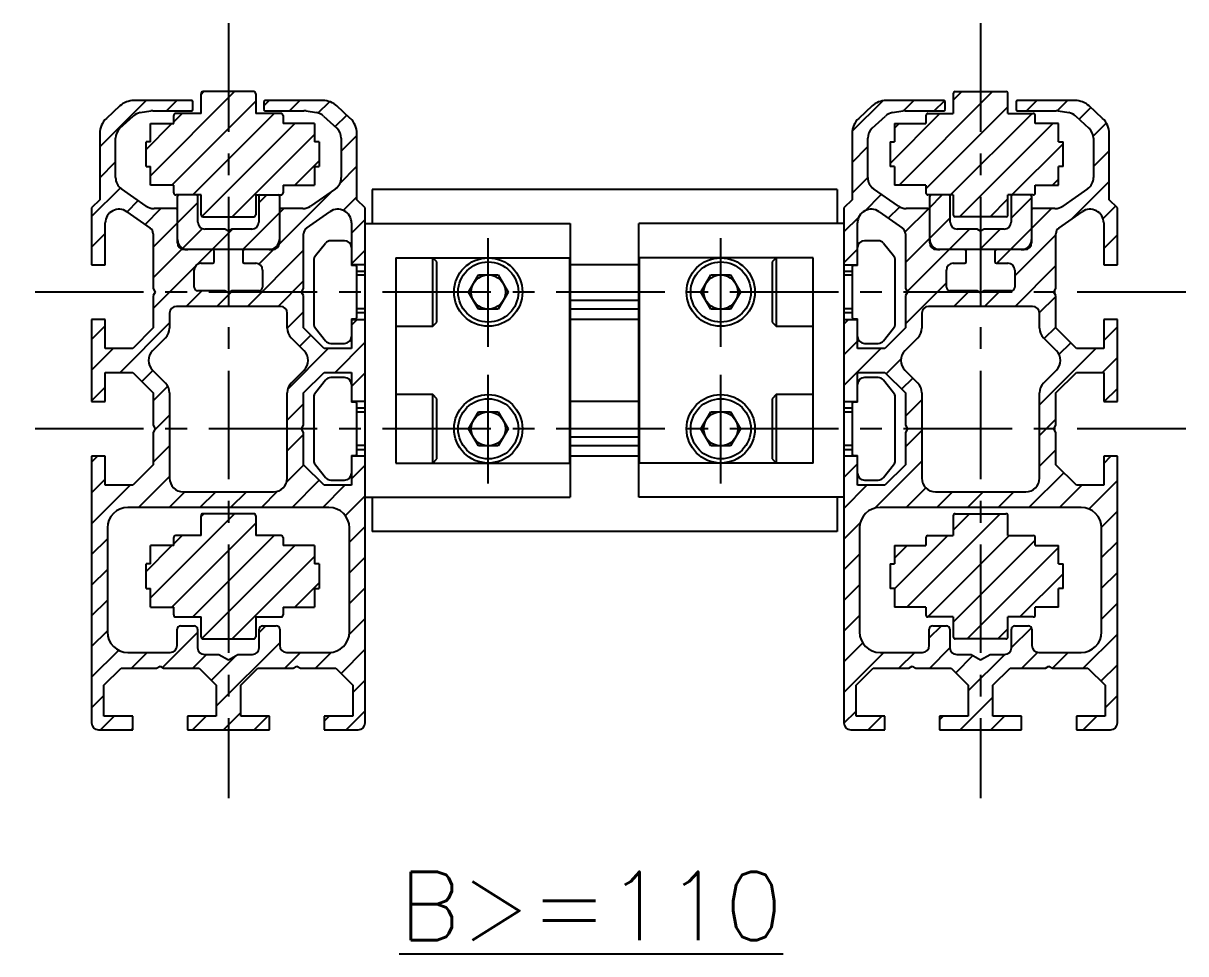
# Model space of a CAD drawing. Extents: x 0 to 4400, y -8 to 1909.
# Drawn here: x 3900.4 to 4070.4, y 101.3 to 237.3 of the extents above; entities that cross this region are included whole.
import ezdxf

# ---------------------------------------------------------------- set-up
doc = ezdxf.new("R2010")
doc.units = 0
doc.header["$LTSCALE"] = 0.5
doc.linetypes.add('CENTER', pattern=[50.8, 31.75, -6.35, 6.35, -6.35])
for name, color, linetype in [('MSM_CENTER', 1, 'CENTER'), ('MSM_CONTINUOUS', 7, 'CONTINUOUS'), ('MSM_NARROW', 5, 'CONTINUOUS'), ('MSM_PART_NUMBER', 7, 'CONTINUOUS')]:
    doc.layers.add(name, color=color, linetype=linetype)
doc.styles.get("Standard").update_dxf_attribs({"font": 'txt.shx', "height": 3, "bigfont": 'bigfont.shx'})

msp = doc.modelspace()

# ---------------------------------------------------------------- linework, layer by layer
at = {"layer": 'MSM_CENTER'}
for p, q in [((3930.39, 237.3), (3930.39, 124)), ((4040.39, 237.3), (4040.39, 124)), ((3968.39, 190), (3968.39, 206)), ((4002.39, 190), (4002.39, 206)), ((4070.39, 198), (3900.39, 198)), ((3968.39, 170), (3968.39, 186)), ((4002.39, 170), (4002.39, 186)), ((4070.39, 178), (3900.39, 178))]:
    msp.add_line(p, q, dxfattribs=at)
at = {"layer": 'MSM_CONTINUOUS'}
for p, q in [((3926.39, 224.11), (3926.39, 227)), ((3934.09, 227.3), (3926.69, 227.3)), ((3934.39, 227), (3934.39, 224.11)), ((4036.39, 227), (4036.39, 224.11)), ((4036.69, 227.3), (4044.09, 227.3)), ((4044.39, 224.11), (4044.39, 227)), ((3914.53, 225.21), (3912.56, 223.39)), ((3924.99, 226), (3916.56, 226)), ((3917.51, 224.23), (3919.03, 224.48)), ((3919.35, 224.5), (3924.99, 224.5)), ((3925.19, 224.7), (3925.19, 225.8)), ((3935.59, 225.8), (3935.59, 224.7)), ((3944.22, 226), (3935.79, 226)), ((3935.79, 224.5), (3941.43, 224.5)), ((3941.74, 224.48), (3943.27, 224.23)), ((3948.22, 223.39), (3946.25, 225.21)), ((4024.53, 225.21), (4022.56, 223.39)), ((4034.99, 226), (4026.56, 226)), ((4027.51, 224.23), (4029.03, 224.48)), ((4029.35, 224.5), (4034.99, 224.5)), ((4035.19, 224.7), (4035.19, 225.8)), ((4045.59, 225.8), (4045.59, 224.7)), ((4054.22, 226), (4045.79, 226)), ((4045.79, 224.5), (4051.43, 224.5)), ((4051.74, 224.48), (4053.27, 224.23)), ((4058.22, 223.39), (4056.25, 225.21)), ((3914.53, 221.95), (3916.47, 223.73)), ((3922.39, 222.65), (3922.39, 223.81)), ((3926.39, 224.11), (3922.69, 224.11)), ((3938.09, 224.11), (3934.39, 224.11)), ((3938.39, 223.81), (3938.39, 222.65)), ((3944.31, 223.73), (3946.24, 221.95)), ((4024.53, 221.95), (4026.47, 223.73)), ((4032.39, 223.81), (4032.39, 222.65)), ((4032.69, 224.11), (4036.39, 224.11)), ((4044.39, 224.11), (4048.09, 224.11)), ((4048.39, 222.65), (4048.39, 223.81)), ((4054.31, 223.73), (4056.24, 221.95)), ((3911.59, 221.18), (3911.59, 211.5)), ((3911.89, 222.5), (3911.89, 222.5)), ((3918.99, 219.95), (3918.99, 222.65)), ((3918.99, 222.65), (3922.39, 222.65)), ((3942.99, 222.65), (3938.39, 222.65)), ((3942.99, 222.65), (3942.99, 219.95)), ((3948.88, 222.5), (3948.89, 222.5)), ((3949.19, 211.5), (3949.19, 221.18)), ((4021.59, 221.18), (4021.59, 211.5)), ((4021.89, 222.5), (4021.89, 222.5)), ((4027.79, 222.65), (4027.79, 219.95)), ((4027.79, 222.65), (4032.39, 222.65)), ((4051.79, 222.65), (4048.39, 222.65)), ((4051.79, 219.95), (4051.79, 222.65)), ((4058.88, 222.5), (4058.89, 222.5)), ((4059.19, 211.5), (4059.19, 221.18)), ((3913.89, 214.74), (3913.89, 220.48)), ((3918.34, 216.36), (3918.34, 219.95)), ((3918.99, 219.95), (3918.34, 219.95)), ((3943.64, 219.95), (3942.99, 219.95)), ((3943.64, 219.95), (3943.64, 216.36)), ((3946.89, 220.48), (3946.89, 214.74)), ((4023.89, 214.74), (4023.89, 220.48)), ((4027.14, 219.95), (4027.14, 216.36)), ((4027.14, 219.95), (4027.79, 219.95)), ((4051.79, 219.95), (4052.44, 219.95)), ((4052.44, 216.36), (4052.44, 219.95)), ((4056.89, 220.48), (4056.89, 214.74)), ((3918.34, 216.36), (3918.99, 216.36)), ((3918.99, 213.65), (3918.99, 216.36)), ((3942.99, 216.36), (3942.99, 213.65)), ((3942.99, 216.36), (3943.64, 216.36)), ((4027.79, 216.36), (4027.14, 216.36)), ((4027.79, 216.36), (4027.79, 213.65)), ((4051.79, 213.65), (4051.79, 216.36)), ((4052.44, 216.36), (4051.79, 216.36)), ((3918.37, 210.56), (3914.74, 213.1)), ((3922.39, 213.65), (3918.99, 213.65)), ((3922.39, 212.5), (3922.39, 213.65)), ((3938.39, 213.65), (3938.39, 212.5)), ((3938.39, 213.65), (3942.99, 213.65)), ((3946.04, 213.1), (3942.41, 210.56)), ((3951.39, 213), (3951.39, 208)), ((4019.39, 213), (3951.39, 213)), ((4019.39, 213), (4019.39, 208)), ((4028.37, 210.56), (4024.74, 213.1)), ((4032.39, 213.65), (4027.79, 213.65)), ((4032.39, 213.65), (4032.39, 212.5)), ((4048.39, 212.5), (4048.39, 213.65)), ((4048.39, 213.65), (4051.79, 213.65)), ((4056.04, 213.1), (4052.41, 210.56)), ((3911.59, 211.5), (3910.39, 210.3)), ((3926.39, 212.2), (3922.69, 212.2)), ((3922.94, 205.2), (3922.94, 212)), ((3925.94, 208.2), (3925.94, 212)), ((3926.39, 209.3), (3926.39, 212.2)), ((3934.39, 212.2), (3934.39, 209.3)), ((3934.39, 212.2), (3938.09, 212.2)), ((3934.84, 212), (3934.84, 208.2)), ((3937.84, 212), (3937.84, 205.2)), ((3950.39, 210.3), (3949.19, 211.5)), ((4021.59, 211.5), (4020.39, 210.3)), ((4036.39, 212.2), (4032.69, 212.2)), ((4032.94, 205.2), (4032.94, 212)), ((4035.94, 208.2), (4035.94, 212)), ((4036.39, 212.2), (4036.39, 209.3)), ((4048.09, 212.2), (4044.39, 212.2)), ((4044.39, 209.3), (4044.39, 212.2)), ((4044.84, 212), (4044.84, 208.2)), ((4047.84, 212), (4047.84, 205.2)), ((4060.39, 210.3), (4059.19, 211.5)), ((3910.39, 210.3), (3910.39, 202)), ((3915.54, 209.75), (3918.96, 207.35)), ((3922.74, 210.2), (3919.52, 210.2)), ((3941.26, 210.2), (3938.04, 210.2)), ((3941.82, 207.35), (3945.24, 209.75)), ((3950.39, 135), (3950.39, 210.3)), ((4020.39, 210.3), (4020.39, 135)), ((4025.54, 209.75), (4028.96, 207.35)), ((4032.74, 210.2), (4029.52, 210.2)), ((4051.26, 210.2), (4048.04, 210.2)), ((4051.82, 207.35), (4055.24, 209.75)), ((4060.39, 202), (4060.39, 210.3)), ((3912.39, 202), (3912.39, 208.11)), ((3926.69, 209.01), (3934.09, 209.01)), ((3948.39, 208.11), (3948.39, 201.9)), ((3950.39, 208), (3980.39, 208)), ((3980.39, 208), (3980.39, 168)), ((3990.39, 168), (3990.39, 208)), ((4020.39, 208), (3990.39, 208)), ((4022.39, 201.9), (4022.39, 208.11)), ((4044.09, 209.01), (4036.69, 209.01)), ((4058.39, 208.11), (4058.39, 202)), ((3919.39, 206.53), (3919.39, 198.52)), ((3929.87, 207.2), (3926.94, 207.2)), ((3930.39, 206.9), (3929.87, 207.2)), ((3930.91, 207.2), (3930.39, 206.9)), ((3933.84, 207.2), (3930.91, 207.2)), ((3941.39, 198.52), (3941.39, 206.53)), ((4029.39, 206.53), (4029.39, 198.52)), ((4039.87, 207.2), (4036.94, 207.2)), ((4040.39, 206.9), (4039.87, 207.2)), ((4040.91, 207.2), (4040.39, 206.9)), ((4043.84, 207.2), (4040.91, 207.2)), ((4051.39, 198.52), (4051.39, 206.53)), ((3936.84, 204.2), (3923.94, 204.2)), ((3926.39, 204.2), (3926.39, 204.2)), ((3928.29, 202.4), (3928.29, 204)), ((3932.49, 204), (3932.49, 202.4)), ((3934.39, 204.2), (3934.39, 204.2)), ((3944.59, 205.12), (3943.11, 203.27)), ((3947.39, 205.5), (3945.37, 205.5)), ((3948.39, 204.55), (3948.39, 204.55)), ((4025.41, 205.5), (4023.39, 205.5)), ((4027.67, 203.27), (4026.19, 205.12)), ((4046.84, 204.2), (4033.94, 204.2)), ((4036.39, 204.2), (4036.39, 204.2)), ((4038.29, 202.4), (4038.29, 204)), ((4042.49, 204), (4042.49, 202.4)), ((4044.39, 204.2), (4044.39, 204.2)), ((4058.39, 204.55), (4058.39, 204.55)), ((3942.89, 202.65), (3942.89, 193.35)), ((3954.89, 203), (3954.89, 173)), ((3954.89, 203), (3980.3, 203)), ((3960.89, 202.4), (3960.29, 203)), ((3960.29, 193), (3960.29, 203)), ((3960.89, 193.6), (3960.89, 202.4)), ((3980.3, 173), (3980.3, 203)), ((3990.48, 203), (3990.48, 173)), ((4015.89, 203), (3990.48, 203)), ((4010.49, 203), (4009.89, 202.4)), ((4009.89, 202.4), (4009.89, 193.6)), ((4010.49, 203), (4010.49, 193)), ((4015.89, 173), (4015.89, 203)), ((4027.89, 193.35), (4027.89, 202.65)), ((3910.39, 202), (3912.39, 202)), ((3925.39, 198.7), (3925.39, 201.2)), ((3926.39, 202.2), (3928.09, 202.2)), ((3932.69, 202.2), (3934.39, 202.2)), ((3935.39, 201.2), (3935.39, 198.7)), ((3950.39, 202), (3948.39, 202)), ((3948.99, 201.9), (3948.39, 201.9)), ((3949.19, 194.3), (3949.19, 201.7)), ((3950.39, 201), (3949.19, 201)), ((3990.39, 202), (3980.39, 202)), ((4020.39, 202), (4022.39, 202)), ((4021.59, 201), (4020.39, 201)), ((4021.59, 201.7), (4021.59, 194.3)), ((4022.39, 201.9), (4021.79, 201.9)), ((4035.39, 198.7), (4035.39, 201.2)), ((4036.39, 202.2), (4038.09, 202.2)), ((4042.69, 202.2), (4044.39, 202.2)), ((4045.39, 201.2), (4045.39, 198.7)), ((4058.39, 202), (4060.39, 202)), ((3965.5, 198), (3966.95, 200.5)), ((3966.95, 200.5), (3969.83, 200.5)), ((3969.83, 200.5), (3971.28, 198)), ((3999.5, 198), (4000.95, 200.5)), ((4000.95, 200.5), (4003.83, 200.5)), ((4003.83, 200.5), (4005.28, 198)), ((3919.39, 198.52), (3919.69, 198)), ((3919.69, 198), (3919.39, 197.48)), ((3919.39, 197.48), (3919.39, 192.75)), ((3929.87, 198.2), (3925.89, 198.2)), ((3930.39, 197.9), (3929.87, 198.2)), ((3930.91, 198.2), (3930.39, 197.9)), ((3934.89, 198.2), (3930.91, 198.2)), ((3941.09, 198), (3941.39, 198.52)), ((3941.39, 197.48), (3941.09, 198)), ((3941.39, 192.75), (3941.39, 197.48)), ((3966.95, 195.5), (3965.5, 198)), ((3971.28, 198), (3969.83, 195.5)), ((3990.39, 198), (3980.39, 198)), ((4000.95, 195.5), (3999.5, 198)), ((4005.28, 198), (4003.83, 195.5)), ((4029.39, 198.52), (4029.69, 198)), ((4029.69, 198), (4029.39, 197.48)), ((4029.39, 197.48), (4029.39, 192.75)), ((4039.87, 198.2), (4035.89, 198.2)), ((4040.39, 197.9), (4039.87, 198.2)), ((4040.91, 198.2), (4040.39, 197.9)), ((4044.89, 198.2), (4040.91, 198.2)), ((4051.09, 198), (4051.39, 198.52)), ((4051.39, 197.48), (4051.09, 198)), ((4051.39, 192.75), (4051.39, 197.48)), ((3937.99, 195.9), (3922.79, 195.9)), ((3969.83, 195.5), (3966.95, 195.5)), ((3990.39, 196.78), (3980.39, 196.78)), ((3990.39, 195.5), (3980.39, 195.5)), ((4003.83, 195.5), (4000.95, 195.5)), ((4047.99, 195.9), (4032.79, 195.9)), ((3910.39, 194), (3910.39, 182)), ((3912.39, 194), (3910.39, 194)), ((3912.39, 189.75), (3912.39, 194)), ((3921.79, 194.9), (3921.79, 192.73)), ((3938.99, 192.73), (3938.99, 194.9)), ((3948.39, 194.1), (3948.39, 189.75)), ((3948.39, 194.1), (3948.99, 194.1)), ((3948.39, 194), (3950.39, 194)), ((3949.19, 195), (3950.39, 195)), ((3990.39, 194), (3980.39, 194)), ((4020.39, 195), (4021.59, 195)), ((4020.39, 194), (4022.39, 194)), ((4021.79, 194.1), (4022.39, 194.1)), ((4022.39, 189.75), (4022.39, 194.1)), ((4031.79, 194.9), (4031.79, 192.73)), ((4048.99, 192.73), (4048.99, 194.9)), ((4058.39, 194), (4058.39, 189.75)), ((4060.39, 194), (4058.39, 194)), ((4060.39, 182), (4060.39, 194)), ((3919.39, 192.75), (3916.39, 189.75)), ((3944.39, 189.75), (3941.39, 192.75)), ((3943.11, 192.73), (3944.59, 190.88)), ((3954.89, 193), (3960.29, 193)), ((3960.29, 193), (3960.89, 193.6)), ((4009.89, 193.6), (4010.49, 193)), ((4010.49, 193), (4015.89, 193)), ((4026.19, 190.88), (4027.67, 192.73)), ((4029.39, 192.75), (4026.39, 189.75)), ((4054.39, 189.75), (4051.39, 192.75)), ((3921.2, 191.31), (3919.31, 189.41)), ((3941.47, 189.41), (3939.57, 191.31)), ((3945.37, 190.5), (3947.39, 190.5)), ((4023.39, 190.5), (4025.41, 190.5)), ((4031.2, 191.31), (4029.31, 189.41)), ((4051.47, 189.41), (4049.57, 191.31)), ((3916.39, 189.75), (3912.39, 189.75)), ((3948.39, 189.75), (3944.39, 189.75)), ((4026.39, 189.75), (4022.39, 189.75)), ((4058.39, 189.75), (4054.39, 189.75)), ((3912.39, 182), (3912.39, 186.25)), ((3912.39, 186.25), (3916.39, 186.25)), ((3916.39, 186.25), (3919.39, 183.25)), ((3919.31, 186.59), (3921.2, 184.69)), ((3939.57, 184.69), (3941.47, 186.59)), ((3941.39, 183.25), (3944.39, 186.25)), ((3944.39, 186.25), (3948.39, 186.25)), ((3947.39, 185.5), (3945.37, 185.5)), ((3948.39, 186.25), (3948.39, 181.9)), ((4022.39, 181.9), (4022.39, 186.25)), ((4022.39, 186.25), (4026.39, 186.25)), ((4025.41, 185.5), (4023.39, 185.5)), ((4026.39, 186.25), (4029.39, 183.25)), ((4029.31, 186.59), (4031.2, 184.69)), ((4049.57, 184.69), (4051.47, 186.59)), ((4051.39, 183.25), (4054.39, 186.25)), ((4054.39, 186.25), (4058.39, 186.25)), ((4058.39, 186.25), (4058.39, 182)), ((3944.59, 185.12), (3943.11, 183.27)), ((4027.67, 183.27), (4026.19, 185.12)), ((3910.39, 182), (3912.39, 182)), ((3919.39, 183.25), (3919.39, 178.52)), ((3921.79, 183.27), (3921.79, 170.8)), ((3938.99, 170.8), (3938.99, 183.27)), ((3941.39, 178.52), (3941.39, 183.25)), ((3942.89, 182.65), (3942.89, 173.35)), ((3950.39, 182), (3948.39, 182)), ((3948.99, 181.9), (3948.39, 181.9)), ((3960.29, 183), (3954.89, 183)), ((3960.89, 182.4), (3960.29, 183)), ((3960.29, 173), (3960.29, 183)), ((3960.89, 173.6), (3960.89, 182.4)), ((3990.39, 182), (3980.39, 182)), ((4010.49, 183), (4009.89, 182.4)), ((4009.89, 182.4), (4009.89, 173.6)), ((4015.89, 183), (4010.49, 183)), ((4010.49, 183), (4010.49, 173)), ((4020.39, 182), (4022.39, 182)), ((4022.39, 181.9), (4021.79, 181.9)), ((4027.89, 173.35), (4027.89, 182.65)), ((4029.39, 183.25), (4029.39, 178.52)), ((4031.79, 183.27), (4031.79, 170.8)), ((4048.99, 170.8), (4048.99, 183.27)), ((4051.39, 178.52), (4051.39, 183.25)), ((4058.39, 182), (4060.39, 182)), ((3949.19, 174.3), (3949.19, 181.7)), ((3950.39, 181), (3949.19, 181)), ((3965.5, 178), (3966.95, 180.5)), ((3966.95, 180.5), (3969.83, 180.5)), ((3969.83, 180.5), (3971.28, 178)), ((3999.5, 178), (4000.95, 180.5)), ((4000.95, 180.5), (4003.83, 180.5)), ((4003.83, 180.5), (4005.28, 178)), ((4021.59, 181), (4020.39, 181)), ((4021.59, 181.7), (4021.59, 174.3)), ((3919.39, 178.52), (3919.69, 178)), ((3941.09, 178), (3941.39, 178.52)), ((4029.39, 178.52), (4029.69, 178)), ((4051.09, 178), (4051.39, 178.52)), ((3919.69, 178), (3919.39, 177.48)), ((3919.39, 177.48), (3919.39, 172.75)), ((3941.39, 177.48), (3941.09, 178)), ((3941.39, 172.75), (3941.39, 177.48)), ((3966.95, 175.5), (3965.5, 178)), ((3971.28, 178), (3969.83, 175.5)), ((3990.39, 178), (3980.39, 178)), ((4000.95, 175.5), (3999.5, 178)), ((4005.28, 178), (4003.83, 175.5)), ((4029.69, 178), (4029.39, 177.48)), ((4029.39, 177.48), (4029.39, 172.75)), ((4051.39, 177.48), (4051.09, 178)), ((4051.39, 172.75), (4051.39, 177.48)), ((3969.83, 175.5), (3966.95, 175.5)), ((3990.39, 176.78), (3980.39, 176.78)), ((3990.39, 175.5), (3980.39, 175.5)), ((4003.83, 175.5), (4000.95, 175.5)), ((3912.39, 174), (3910.39, 174)), ((3910.39, 174), (3910.39, 135)), ((3912.39, 169.75), (3912.39, 174)), ((3948.39, 174.1), (3948.39, 169.75)), ((3948.39, 174.1), (3948.99, 174.1)), ((3950.39, 174), (3948.39, 174)), ((3949.19, 175), (3950.39, 175)), ((3960.29, 173), (3960.89, 173.6)), ((3990.39, 174), (3980.39, 174)), ((4009.89, 173.6), (4010.49, 173)), ((4020.39, 175), (4021.59, 175)), ((4022.39, 174), (4020.39, 174)), ((4021.79, 174.1), (4022.39, 174.1)), ((4022.39, 169.75), (4022.39, 174.1)), ((4060.39, 174), (4058.39, 174)), ((4058.39, 174), (4058.39, 169.75)), ((4060.39, 135), (4060.39, 174)), ((3919.39, 172.75), (3916.39, 169.75)), ((3944.39, 169.75), (3941.39, 172.75)), ((3943.11, 172.73), (3944.59, 170.88)), ((3954.89, 173), (3980.3, 173)), ((4015.89, 173), (3990.48, 173)), ((4026.19, 170.88), (4027.67, 172.73)), ((4029.39, 172.75), (4026.39, 169.75)), ((4054.39, 169.75), (4051.39, 172.75)), ((3945.37, 170.5), (3947.39, 170.5)), ((4023.39, 170.5), (4025.41, 170.5)), ((3916.39, 169.75), (3912.39, 169.75)), ((3923.79, 168.8), (3936.99, 168.8)), ((3948.39, 169.75), (3944.39, 169.75)), ((4026.39, 169.75), (4022.39, 169.75)), ((4033.79, 168.8), (4046.99, 168.8)), ((4058.39, 169.75), (4054.39, 169.75)), ((3950.39, 168), (3980.39, 168)), ((3951.39, 168), (3951.39, 163)), ((4020.39, 168), (3990.39, 168)), ((4019.39, 168), (4019.39, 163)), ((3945.09, 166.5), (3915.69, 166.5)), ((3926.39, 162.4), (3926.39, 165.29)), ((3934.09, 165.59), (3926.69, 165.59)), ((3934.39, 165.29), (3934.39, 162.4)), ((4055.09, 166.5), (4025.69, 166.5)), ((4036.39, 165.29), (4036.39, 162.4)), ((4036.69, 165.59), (4044.09, 165.59)), ((4044.39, 162.4), (4044.39, 165.29)), ((3912.69, 163.5), (3912.69, 148.3)), ((3948.09, 148.3), (3948.09, 163.5)), ((4022.69, 163.5), (4022.69, 148.3)), ((4058.09, 148.3), (4058.09, 163.5)), ((3922.39, 160.94), (3922.39, 162.1)), ((3926.39, 162.4), (3922.69, 162.4)), ((3938.09, 162.4), (3934.39, 162.4)), ((3938.39, 162.1), (3938.39, 160.94)), ((4019.39, 163), (3951.39, 163)), ((4032.39, 162.1), (4032.39, 160.94)), ((4032.69, 162.4), (4036.39, 162.4)), ((4044.39, 162.4), (4048.09, 162.4)), ((4048.39, 160.94), (4048.39, 162.1)), ((3918.99, 158.24), (3918.99, 160.94)), ((3922.39, 160.94), (3918.99, 160.94)), ((3942.99, 160.94), (3938.39, 160.94)), ((3942.99, 160.94), (3942.99, 158.24)), ((4027.79, 160.94), (4027.79, 158.24)), ((4027.79, 160.94), (4032.39, 160.94)), ((4048.39, 160.94), (4051.79, 160.94)), ((4051.79, 158.24), (4051.79, 160.94)), ((3918.34, 154.65), (3918.34, 158.24)), ((3918.99, 158.24), (3918.34, 158.24)), ((3943.64, 158.24), (3942.99, 158.24)), ((3943.64, 158.24), (3943.64, 154.65)), ((4027.14, 158.24), (4027.14, 154.65)), ((4027.14, 158.24), (4027.79, 158.24)), ((4051.79, 158.24), (4052.44, 158.24)), ((4052.44, 154.65), (4052.44, 158.24)), ((3918.34, 154.65), (3918.99, 154.65)), ((3918.99, 151.94), (3918.99, 154.65)), ((3942.99, 154.65), (3942.99, 151.94)), ((3942.99, 154.65), (3943.64, 154.65)), ((4027.79, 154.65), (4027.14, 154.65)), ((4027.79, 154.65), (4027.79, 151.94)), ((4051.79, 151.94), (4051.79, 154.65)), ((4052.44, 154.65), (4051.79, 154.65)), ((3918.99, 151.94), (3922.39, 151.94)), ((3922.39, 150.79), (3922.39, 151.94)), ((3938.39, 151.94), (3938.39, 150.79)), ((3938.39, 151.94), (3942.99, 151.94)), ((4032.39, 151.94), (4027.79, 151.94)), ((4032.39, 151.94), (4032.39, 150.79)), ((4048.39, 150.79), (4048.39, 151.94)), ((4051.79, 151.94), (4048.39, 151.94)), ((3922.69, 150.49), (3926.39, 150.49)), ((3926.39, 147.59), (3926.39, 150.49)), ((3934.39, 150.49), (3934.39, 147.59)), ((3934.39, 150.49), (3938.09, 150.49)), ((4036.39, 150.49), (4032.69, 150.49)), ((4036.39, 150.49), (4036.39, 147.59)), ((4044.39, 147.59), (4044.39, 150.49)), ((4048.09, 150.49), (4044.39, 150.49)), ((3922.89, 146.3), (3922.89, 148.7)), ((3923.39, 149.2), (3925.39, 149.2)), ((3925.89, 148.7), (3925.89, 146)), ((3934.89, 146), (3934.89, 148.7)), ((3935.39, 149.2), (3937.39, 149.2)), ((3937.89, 148.7), (3937.89, 146.3)), ((4032.89, 146.3), (4032.89, 148.7)), ((4033.39, 149.2), (4035.39, 149.2)), ((4035.89, 148.7), (4035.89, 146)), ((4044.89, 146), (4044.89, 148.7)), ((4045.39, 149.2), (4047.39, 149.2)), ((4047.89, 148.7), (4047.89, 146.3)), ((3926.69, 147.29), (3934.09, 147.29)), ((4044.09, 147.29), (4036.69, 147.29)), ((3915.69, 145.3), (3921.89, 145.3)), ((3926.89, 145), (3929, 145)), ((3929, 145), (3930.39, 144.2)), ((3930.39, 144.2), (3931.77, 145)), ((3931.77, 145), (3933.89, 145)), ((3938.89, 145.3), (3945.09, 145.3)), ((4025.69, 145.3), (4031.89, 145.3)), ((4036.89, 145), (4039, 145)), ((4039, 145), (4040.39, 144.2)), ((4040.39, 144.2), (4041.77, 145)), ((4041.77, 145), (4043.89, 145)), ((4048.89, 145.3), (4055.09, 145.3)), ((3912.19, 140.5), (3914.69, 143)), ((3914.69, 143), (3919.87, 143)), ((3919.87, 143), (3920.39, 143.3)), ((3920.39, 143.3), (3920.91, 143)), ((3920.91, 143), (3926.09, 143)), ((3926.09, 143), (3928.59, 140.5)), ((3932.19, 140.5), (3934.69, 143)), ((3934.69, 143), (3939.87, 143)), ((3939.87, 143), (3940.39, 143.3)), ((3940.39, 143.3), (3940.91, 143)), ((3940.91, 143), (3946.09, 143)), ((3946.09, 143), (3948.59, 140.5)), ((4022.19, 140.5), (4024.69, 143)), ((4024.69, 143), (4029.87, 143)), ((4029.87, 143), (4030.39, 143.3)), ((4030.39, 143.3), (4030.91, 143)), ((4030.91, 143), (4036.09, 143)), ((4036.09, 143), (4038.59, 140.5)), ((4042.19, 140.5), (4044.69, 143)), ((4044.69, 143), (4049.87, 143)), ((4049.87, 143), (4050.39, 143.3)), ((4050.39, 143.3), (4050.91, 143)), ((4050.91, 143), (4056.09, 143)), ((4056.09, 143), (4058.59, 140.5)), ((3912.19, 136), (3912.19, 140.5)), ((3928.59, 140.5), (3928.59, 136)), ((3932.19, 136), (3932.19, 140.5)), ((3948.59, 140.5), (3948.59, 136)), ((4022.19, 136), (4022.19, 140.5)), ((4038.59, 140.5), (4038.59, 136)), ((4042.19, 136), (4042.19, 140.5)), ((4058.59, 140.5), (4058.59, 136)), ((3916.39, 136), (3912.19, 136)), ((3916.39, 134), (3916.39, 136)), ((3928.59, 136), (3924.39, 136)), ((3924.39, 136), (3924.39, 134)), ((3936.39, 136), (3932.19, 136)), ((3936.39, 134), (3936.39, 136)), ((3948.59, 136), (3944.39, 136)), ((3944.39, 136), (3944.39, 134)), ((4026.39, 136), (4022.19, 136)), ((4026.39, 134), (4026.39, 136)), ((4038.59, 136), (4034.39, 136)), ((4034.39, 136), (4034.39, 134)), ((4046.39, 136), (4042.19, 136)), ((4046.39, 134), (4046.39, 136)), ((4058.59, 136), (4054.39, 136)), ((4054.39, 136), (4054.39, 134)), ((3911.39, 134), (3916.39, 134)), ((3924.39, 134), (3936.39, 134)), ((3944.39, 134), (3949.39, 134)), ((4021.39, 134), (4026.39, 134)), ((4034.39, 134), (4046.39, 134)), ((4054.39, 134), (4059.39, 134))]:
    msp.add_line(p, q, dxfattribs=at)
for centre, radius in [((3968.39, 198), 5), ((3968.39, 198), 4.4), ((4002.39, 198), 5), ((4002.39, 198), 4.4), ((3968.39, 198), 2.5), ((4002.39, 198), 2.5), ((3968.39, 178), 5), ((3968.39, 178), 4.4), ((4002.39, 178), 5), ((4002.39, 178), 4.4), ((3968.39, 178), 2.5), ((4002.39, 178), 2.5)]:
    msp.add_circle(centre, radius, dxfattribs=at)
for centre, radius, start, end in [((3926.69, 227), 0.3, 90, 180), ((3934.09, 227), 0.3, 0, 90), ((4036.69, 227), 0.3, 90, 180), ((4044.09, 227), 0.3, 0, 90), ((3916.56, 223), 3, 90, 132.6467), ((3919.35, 222.5), 2, 90, 99), ((3924.99, 225.8), 0.2, 0, 90), ((3924.99, 224.7), 0.2, 270, 0), ((3935.79, 225.8), 0.2, 90, 180), ((3935.79, 224.7), 0.2, 180, 270), ((3941.43, 222.5), 2, 81, 90), ((3944.22, 223), 3, 47.3533, 90), ((4026.56, 223), 3, 90, 132.6467), ((4029.35, 222.5), 2, 90, 99), ((4034.99, 225.8), 0.2, 0, 90), ((4034.99, 224.7), 0.2, 270, 0), ((4045.79, 225.8), 0.2, 90, 180), ((4045.79, 224.7), 0.2, 180, 270), ((4051.43, 222.5), 2, 81, 90), ((4054.22, 223), 3, 47.3533, 90), ((3914.59, 221.18), 3, 132.6467, 180), ((3917.82, 222.26), 2, 99, 132.6467), ((3922.69, 223.81), 0.3, 90, 180), ((3938.09, 223.81), 0.3, 0, 90), ((3942.96, 222.26), 2, 47.3533, 81), ((3946.19, 221.18), 3, 0, 47.3533), ((4024.59, 221.18), 3, 132.6467, 180), ((4027.82, 222.26), 2, 99, 132.6467), ((4032.69, 223.81), 0.3, 90, 180), ((4048.09, 223.81), 0.3, 0, 90), ((4052.96, 222.26), 2, 47.3533, 81), ((4056.19, 221.18), 3, 0, 47.3533), ((3915.89, 220.48), 2, 132.6467, 180), ((3944.89, 220.48), 2, 0, 47.3533), ((4025.89, 220.48), 2, 132.6467, 180), ((4054.89, 220.48), 2, 0, 47.3533), ((3915.89, 214.74), 2, 180, 235), ((3944.89, 214.74), 2, 305, 0), ((4025.89, 214.74), 2, 180, 235), ((4054.89, 214.74), 2, 305, 0), ((3922.69, 212.5), 0.3, 180, 270), ((3938.09, 212.5), 0.3, 270, 0), ((4032.69, 212.5), 0.3, 180, 270), ((4048.09, 212.5), 0.3, 270, 0), ((3923.14, 212), 0.2, 90, 180), ((3925.74, 212), 0.2, 0, 90), ((3935.04, 212), 0.2, 90, 180), ((3937.64, 212), 0.2, 0, 90), ((4033.14, 212), 0.2, 90, 180), ((4035.74, 212), 0.2, 0, 90), ((4045.04, 212), 0.2, 90, 180), ((4047.64, 212), 0.2, 0, 90), ((3914.39, 208.11), 2, 55, 180), ((3919.52, 212.2), 2, 235, 270), ((3922.74, 210), 0.2, 0, 90), ((3926.69, 209.3), 0.3, 180, 270), ((3934.09, 209.3), 0.3, 270, 0), ((3938.04, 210), 0.2, 90, 180), ((3941.26, 212.2), 2, 270, 305), ((3946.39, 208.11), 2, 0, 125), ((4024.39, 208.11), 2, 55, 180), ((4029.52, 212.2), 2, 235, 270), ((4032.74, 210), 0.2, 0, 90), ((4036.69, 209.3), 0.3, 180, 270), ((4044.09, 209.3), 0.3, 270, 0), ((4048.04, 210), 0.2, 90, 180), ((4051.26, 212.2), 2, 270, 305), ((4056.39, 208.11), 2, 0, 125), ((3926.94, 208.2), 1, 180, 270), ((3933.84, 208.2), 1, 270, 0), ((4036.94, 208.2), 1, 180, 270), ((4043.84, 208.2), 1, 270, 0), ((3918.39, 206.53), 1, 0, 55), ((3924.44, 205.7), 1.5, 180, 270), ((3936.34, 205.7), 1.5, 270, 0), ((3942.39, 206.53), 1, 125, 180), ((4028.39, 206.53), 1, 0, 55), ((4034.44, 205.7), 1.5, 180, 270), ((4046.34, 205.7), 1.5, 270, 0), ((4052.39, 206.53), 1, 125, 180), ((3923.94, 205.2), 1, 180, 270), ((3928.09, 204), 0.2, 0, 90), ((3932.69, 204), 0.2, 90, 180), ((3936.84, 205.2), 1, 270, 0), ((3945.37, 204.5), 1, 90, 141.3402), ((3947.39, 204.5), 1, 0, 90), ((4023.39, 204.5), 1, 90, 180), ((4025.41, 204.5), 1, 38.6598, 90), ((4033.94, 205.2), 1, 180, 270), ((4038.09, 204), 0.2, 0, 90), ((4042.69, 204), 0.2, 90, 180), ((4046.84, 205.2), 1, 270, 0), ((3928.09, 202.4), 0.2, 270, 0), ((3932.69, 202.4), 0.2, 180, 270), ((3943.89, 202.65), 1, 141.3402, 180), ((4026.89, 202.65), 1, 0, 38.6598), ((4038.09, 202.4), 0.2, 270, 0), ((4042.69, 202.4), 0.2, 180, 270), ((3926.39, 201.2), 1, 90, 180), ((3934.39, 201.2), 1, 0, 90), ((3948.99, 201.7), 0.2, 0, 90), ((4021.79, 201.7), 0.2, 90, 180), ((4036.39, 201.2), 1, 90, 180), ((4044.39, 201.2), 1, 0, 90), ((3925.89, 198.7), 0.5, 180, 270), ((3934.89, 198.7), 0.5, 270, 0), ((4035.89, 198.7), 0.5, 180, 270), ((4044.89, 198.7), 0.5, 270, 0), ((3922.79, 194.9), 1, 90, 180), ((3937.99, 194.9), 1, 0, 90), ((4032.79, 194.9), 1, 90, 180), ((4047.99, 194.9), 1, 0, 90), ((3948.99, 194.3), 0.2, 270, 0), ((4021.79, 194.3), 0.2, 180, 270), ((3919.79, 192.73), 2, 315, 0), ((3940.99, 192.73), 2, 180, 225), ((3943.89, 193.35), 1, 180, 218.6598), ((4026.89, 193.35), 1, 321.3402, 0), ((4029.79, 192.73), 2, 315, 0), ((4050.99, 192.73), 2, 180, 225), ((3945.37, 191.5), 1, 218.6598, 270), ((3947.39, 191.5), 1, 270, 0), ((4023.39, 191.5), 1, 180, 270), ((4025.41, 191.5), 1, 270, 321.3402), ((3920.72, 188), 2, 135, 225), ((3940.06, 188), 2, 315, 45), ((4030.72, 188), 2, 135, 225), ((4050.06, 188), 2, 315, 45), ((3945.37, 184.5), 1, 90, 141.3402), ((3947.39, 184.5), 1, 0, 90), ((4023.39, 184.5), 1, 90, 180), ((4025.41, 184.5), 1, 38.6598, 90), ((3919.79, 183.27), 2, 0, 45), ((3940.99, 183.27), 2, 135, 180), ((4029.79, 183.27), 2, 0, 45), ((4050.99, 183.27), 2, 135, 180), ((3943.89, 182.65), 1, 141.3402, 180), ((3948.99, 181.7), 0.2, 0, 90), ((4021.79, 181.7), 0.2, 90, 180), ((4026.89, 182.65), 1, 0, 38.6598), ((3948.99, 174.3), 0.2, 270, 0), ((4021.79, 174.3), 0.2, 180, 270), ((3943.89, 173.35), 1, 180, 218.6598), ((4026.89, 173.35), 1, 321.3402, 0), ((3923.79, 170.8), 2, 180, 270), ((3936.99, 170.8), 2, 270, 0), ((3945.37, 171.5), 1, 218.6598, 270), ((3947.39, 171.5), 1, 270, 0), ((4023.39, 171.5), 1, 180, 270), ((4025.41, 171.5), 1, 270, 321.3402), ((4033.79, 170.8), 2, 180, 270), ((4046.99, 170.8), 2, 270, 0), ((3915.69, 163.5), 3, 90, 180), ((3926.69, 165.29), 0.3, 90, 180), ((3934.09, 165.29), 0.3, 0, 90), ((3945.09, 163.5), 3, 0, 90), ((4025.69, 163.5), 3, 90, 180), ((4036.69, 165.29), 0.3, 90, 180), ((4044.09, 165.29), 0.3, 0, 90), ((4055.09, 163.5), 3, 0, 90), ((3922.69, 162.1), 0.3, 90, 180), ((3938.09, 162.1), 0.3, 0, 90), ((4032.69, 162.1), 0.3, 90, 180), ((4048.09, 162.1), 0.3, 0, 90), ((3922.69, 150.79), 0.3, 180, 270), ((3938.09, 150.79), 0.3, 270, 0), ((4032.69, 150.79), 0.3, 180, 270), ((4048.09, 150.79), 0.3, 270, 0), ((3915.69, 148.3), 3, 180, 270), ((3923.39, 148.7), 0.5, 90, 180), ((3925.39, 148.7), 0.5, 0, 90), ((3935.39, 148.7), 0.5, 90, 180), ((3937.39, 148.7), 0.5, 0, 90), ((3945.09, 148.3), 3, 270, 0), ((4025.69, 148.3), 3, 180, 270), ((4033.39, 148.7), 0.5, 90, 180), ((4035.39, 148.7), 0.5, 0, 90), ((4045.39, 148.7), 0.5, 90, 180), ((4047.39, 148.7), 0.5, 0, 90), ((4055.09, 148.3), 3, 270, 0), ((3921.89, 146.3), 1, 270, 0), ((3926.69, 147.59), 0.3, 180, 270), ((3934.09, 147.59), 0.3, 270, 0), ((3938.89, 146.3), 1, 180, 270), ((4031.89, 146.3), 1, 270, 0), ((4036.69, 147.59), 0.3, 180, 270), ((4044.09, 147.59), 0.3, 270, 0), ((4048.89, 146.3), 1, 180, 270), ((3926.89, 146), 1, 180, 270), ((3933.89, 146), 1, 270, 0), ((4036.89, 146), 1, 180, 270), ((4043.89, 146), 1, 270, 0), ((3911.39, 135), 1, 180, 270), ((3949.39, 135), 1, 270, 0), ((4021.39, 135), 1, 180, 270), ((4059.39, 135), 1, 270, 0)]:
    msp.add_arc(centre, radius, start, end, dxfattribs=at)
at = {"layer": 'MSM_NARROW'}
for p, q in [((3918.99, 215), (3931.29, 227.3)), ((3926.39, 226.89), (3926.8, 227.3)), ((4028.47, 213.65), (4042.12, 227.3)), ((4036.39, 226.06), (4037.63, 227.3)), ((3911.59, 219.22), (3918.37, 226)), ((3921.36, 224.5), (3922.86, 226)), ((3922.12, 213.64), (3934.39, 225.91)), ((3935.59, 225.25), (3936.33, 226)), ((3939.32, 224.5), (3940.82, 226)), ((3943.48, 224.17), (3945.15, 225.83)), ((4021.63, 221.5), (4026.08, 225.94)), ((4029.11, 224.48), (4030.63, 226)), ((4032.39, 213.08), (4044.39, 225.08)), ((4033.62, 224.5), (4035.09, 225.97)), ((4047.09, 224.5), (4048.59, 226)), ((4051.57, 224.49), (4053.08, 226)), ((4054.82, 223.26), (4056.52, 224.96)), ((3922.39, 222.89), (3923.56, 224.06)), ((3925.2, 212.22), (3937.04, 224.06)), ((3945.99, 222.18), (3947.69, 223.88)), ((4027.14, 216.81), (4034.44, 224.11)), ((4036, 212.2), (4047.91, 224.11)), ((4056.83, 220.77), (4058.77, 222.71)), ((3918.34, 218.84), (3922.14, 222.64)), ((3926.52, 209.06), (3940.11, 222.64)), ((3930.95, 208.99), (3942.99, 221.04)), ((4027.79, 221.95), (4028.49, 222.65)), ((4037.29, 209.01), (4050.94, 222.65)), ((3946.89, 218.59), (3949.19, 220.89)), ((4044.98, 212.2), (4052.44, 219.66)), ((4021.59, 216.96), (4023.89, 219.26)), ((4056.89, 216.34), (4059.19, 218.64)), ((3911.59, 214.72), (3913.89, 217.02)), ((3940.09, 213.64), (3943.64, 217.2)), ((3946.67, 213.88), (3949.19, 216.4)), ((4021.59, 212.47), (4023.89, 214.77)), ((4050.92, 213.65), (4051.79, 214.52)), ((3910.39, 209.03), (3914.6, 213.24)), ((3937.79, 205), (3945.54, 212.76)), ((4053.72, 208.68), (4059.19, 214.15)), ((3915.57, 209.72), (3917.21, 211.37)), ((3919.39, 204.56), (3925.94, 211.11)), ((3934.84, 211.03), (3936, 212.2)), ((3947.17, 209.9), (3949.19, 211.91)), ((4023.4, 209.8), (4025.9, 212.29)), ((4032.94, 210.35), (4034.79, 212.2)), ((4041.78, 209.01), (4044.39, 211.61)), ((4044.84, 208.78), (4047.84, 211.78)), ((3918.21, 207.87), (3920.53, 210.2)), ((3932.49, 204.2), (3938.49, 210.2)), ((4026.89, 208.8), (4028.56, 210.47)), ((4029.33, 206.75), (4032.78, 210.19)), ((4044.75, 204.2), (4050.75, 210.2)), ((4058.25, 208.72), (4060.11, 210.58)), ((3948.39, 206.62), (3950.39, 208.62)), ((4020.39, 206.78), (4022.63, 209.02)), ((4029.39, 202.31), (4035.94, 208.86)), ((3910.39, 204.54), (3912.39, 206.54)), ((3919.39, 195.58), (3931, 207.2)), ((3923.71, 204.4), (3926.6, 207.29)), ((4035.77, 204.2), (4038.77, 207.2)), ((4040.26, 204.2), (4043.26, 207.2)), ((4045.39, 200.35), (4051.39, 206.35)), ((4058.39, 204.37), (4060.39, 206.37)), ((3919.39, 200.07), (3923.6, 204.29)), ((3933.17, 195.9), (3941.39, 204.11)), ((3934.86, 202.07), (3937.04, 204.25)), ((3948.39, 202.13), (3950.39, 204.13)), ((4020.39, 202.29), (4022.39, 204.29)), ((4029.64, 198.08), (4035.77, 204.2)), ((4042.75, 202.2), (4044.75, 204.2)), ((3912.33, 202), (3912.39, 202.05)), ((4045.43, 195.9), (4051.39, 201.86)), ((3937.67, 195.9), (3941.39, 199.62)), ((3950.39, 200.46), (3949.19, 200.46)), ((4021.59, 200.46), (4020.39, 200.46)), ((4029.39, 193.33), (4035.39, 199.33)), ((3924.19, 195.9), (3926.49, 198.2)), ((3928.68, 195.9), (3930.98, 198.2)), ((4036.45, 195.9), (4038.75, 198.2)), ((4040.94, 195.9), (4043.24, 198.2)), ((4048.97, 194.96), (4051.39, 197.37)), ((3950.39, 195.54), (3949.19, 195.54)), ((4021.59, 195.54), (4020.39, 195.54)), ((3938.99, 192.73), (3941.39, 195.13)), ((3948.39, 193.15), (3949.24, 194)), ((4020.39, 193.31), (4021.08, 194)), ((3910.39, 191.07), (3912.39, 193.07)), ((3914.54, 186.25), (3921.79, 193.49)), ((4049.7, 191.19), (4051.39, 192.88)), ((4058.39, 190.9), (4060.39, 192.9)), ((3940.82, 190.07), (3942.44, 191.7)), ((3945.98, 186.25), (3950.39, 190.66)), ((4020.39, 188.82), (4022.39, 190.82)), ((4051.85, 188.85), (4053.57, 190.57)), ((3910.39, 186.58), (3913.55, 189.75)), ((3939.11, 183.87), (3944.99, 189.75)), ((4020.39, 184.33), (4025.81, 189.75)), ((4048.99, 181.5), (4057.24, 189.75)), ((4026.59, 186.05), (4028.76, 188.21)), ((4058.23, 186.25), (4060.39, 188.41)), ((3917.71, 184.93), (3919.34, 186.55)), ((3948.39, 184.17), (3950.39, 186.17)), ((4028.84, 183.8), (4030.46, 185.43)), ((3910.39, 182.09), (3912.39, 184.09)), ((3919.39, 182.11), (3921.51, 184.23)), ((4058.47, 182), (4060.39, 183.92)), ((4029.39, 179.86), (4031.79, 182.26)), ((3938.99, 179.26), (3941.39, 181.66)), ((3950.39, 180.46), (3949.19, 180.46)), ((4021.59, 180.46), (4020.39, 180.46)), ((3919.58, 177.82), (3921.79, 180.02)), ((4048.99, 177.01), (4051.39, 179.41)), ((3938.99, 174.77), (3941.39, 177.17)), ((4029.39, 175.37), (4031.79, 177.77)), ((3919.39, 173.13), (3921.79, 175.53)), ((3950.39, 175.54), (3949.19, 175.54)), ((4021.59, 175.54), (4020.39, 175.54)), ((3910.39, 173.11), (3911.27, 174)), ((4048.99, 172.52), (4051.39, 174.92)), ((4058.39, 172.94), (4059.45, 174)), ((3938.86, 170.15), (3941.42, 172.72)), ((3948.39, 170.7), (3950.39, 172.7)), ((4020.39, 170.86), (4022.39, 172.86)), ((4024.88, 166.37), (4031.79, 173.28)), ((3910.39, 168.62), (3912.39, 170.62)), ((3917.25, 166.5), (3921.79, 171.04)), ((3939.7, 166.5), (3943.67, 170.47)), ((4047.46, 166.5), (4052.55, 171.59)), ((4056.2, 166.26), (4060.39, 170.45)), ((3910.39, 164.13), (3916.01, 169.75)), ((3921.74, 166.5), (3924.04, 168.8)), ((3926.23, 166.5), (3928.53, 168.8)), ((3930.72, 166.5), (3933.02, 168.8)), ((3935.21, 166.5), (3937.63, 168.93)), ((3944.19, 166.5), (3947.44, 169.75)), ((4020.39, 166.37), (4023.77, 169.75)), ((4029.5, 166.5), (4032.38, 169.38)), ((4033.99, 166.5), (4036.29, 168.8)), ((4038.48, 166.5), (4040.78, 168.8)), ((4042.97, 166.5), (4045.27, 168.8)), ((4051.95, 166.5), (4055.2, 169.75)), ((3947.48, 165.3), (3950.39, 168.21)), ((3918.99, 153.29), (3931.29, 165.59)), ((3926.39, 165.18), (3926.8, 165.59)), ((4029.62, 151.94), (4043.27, 165.59)), ((4036.39, 163.2), (4038.78, 165.59)), ((4058.07, 163.64), (4060.39, 165.96)), ((3922.12, 151.93), (3934.39, 164.2)), ((3948.09, 161.42), (3950.39, 163.72)), ((4020.39, 161.88), (4022.82, 164.31)), ((3910.39, 159.64), (3912.69, 161.94)), ((3922.39, 161.18), (3923.56, 162.35)), ((3925.2, 150.51), (3937.04, 162.35)), ((4027.79, 154.6), (4035.59, 162.4)), ((4032.66, 150.5), (4044.57, 162.4)), ((4036.39, 149.73), (4048.39, 161.73)), ((3918.34, 157.13), (3922.14, 160.93)), ((3926.52, 147.35), (3940.11, 160.93)), ((4027.79, 159.09), (4029.64, 160.94)), ((4038.44, 147.29), (4051.79, 160.64)), ((4058.09, 159.17), (4060.39, 161.47)), ((3930.95, 147.28), (3942.99, 159.33)), ((3948.09, 156.93), (3950.39, 159.23)), ((4020.39, 157.39), (4022.69, 159.69)), ((3910.39, 155.15), (3912.69, 157.45)), ((4046.13, 150.49), (4052.44, 156.8)), ((4058.09, 154.68), (4060.39, 156.98)), ((3940.09, 151.93), (3943.64, 155.49)), ((3948.09, 152.44), (3950.39, 154.74)), ((4020.39, 152.9), (4022.69, 155.2)), ((3910.39, 150.66), (3912.69, 152.96)), ((4058.09, 150.19), (4060.39, 152.49)), ((3948.02, 147.89), (3950.39, 150.25)), ((4020.39, 148.41), (4022.69, 150.71)), ((3910.39, 146.17), (3912.69, 148.47)), ((3920.77, 143.08), (3925.89, 148.2)), ((3934.89, 148.22), (3935.87, 149.2)), ((4032.89, 147.44), (4034.65, 149.2)), ((4042.93, 147.29), (4044.39, 148.75)), ((4044.88, 145.96), (4047.83, 148.91)), ((4055.39, 143), (4060.39, 148)), ((3928.59, 137.43), (3937.89, 146.73)), ((4020.39, 143.92), (4023.18, 146.71)), ((3910.39, 141.68), (3914.36, 145.65)), ((3916.2, 143), (3918.5, 145.3)), ((3925.18, 143), (3927.18, 145)), ((3927.88, 141.21), (3931.52, 144.85)), ((3938.65, 143), (3940.95, 145.3)), ((3943.14, 143), (3945.5, 145.37)), ((3946.86, 142.23), (3950.39, 145.76)), ((4020.39, 139.43), (4026.26, 145.3)), ((4028.45, 143), (4030.75, 145.3)), ((4032.94, 143), (4035.9, 145.96)), ((4036.76, 142.33), (4039.27, 144.84)), ((4038.59, 139.67), (4043.93, 145.01)), ((4046.41, 143), (4048.75, 145.34)), ((4050.9, 143), (4053.2, 145.3)), ((4057.98, 141.1), (4060.39, 143.51)), ((3948.59, 139.47), (3950.39, 141.27)), ((3910.39, 137.19), (3912.19, 138.99)), ((4037.41, 134), (4042.19, 138.78)), ((4058.59, 137.22), (4060.39, 139.02)), ((3911.69, 134), (3913.69, 136)), ((3925.16, 134), (3927.16, 136)), ((3929.65, 134), (3932.19, 136.54)), ((3934.14, 134), (3936.14, 136)), ((3944.39, 135.27), (3945.12, 136)), ((3947.61, 134), (3950.39, 136.78)), ((4020.4, 134.95), (4022.19, 136.74)), ((4023.94, 134), (4025.94, 136)), ((4034.39, 135.47), (4034.92, 136)), ((4041.9, 134), (4043.9, 136)), ((4055.37, 134), (4057.37, 136)), ((3916.18, 134), (3916.39, 134.21))]:
    msp.add_line(p, q, dxfattribs=at)

# ---------------------------------------------------------------- texts
at = {"layer": 'MSM_PART_NUMBER'}
msp.add_text('%%UB>=110', height=10, dxfattribs=at).set_placement((3955.36, 103.25))

doc.saveas('drawing.dxf')
